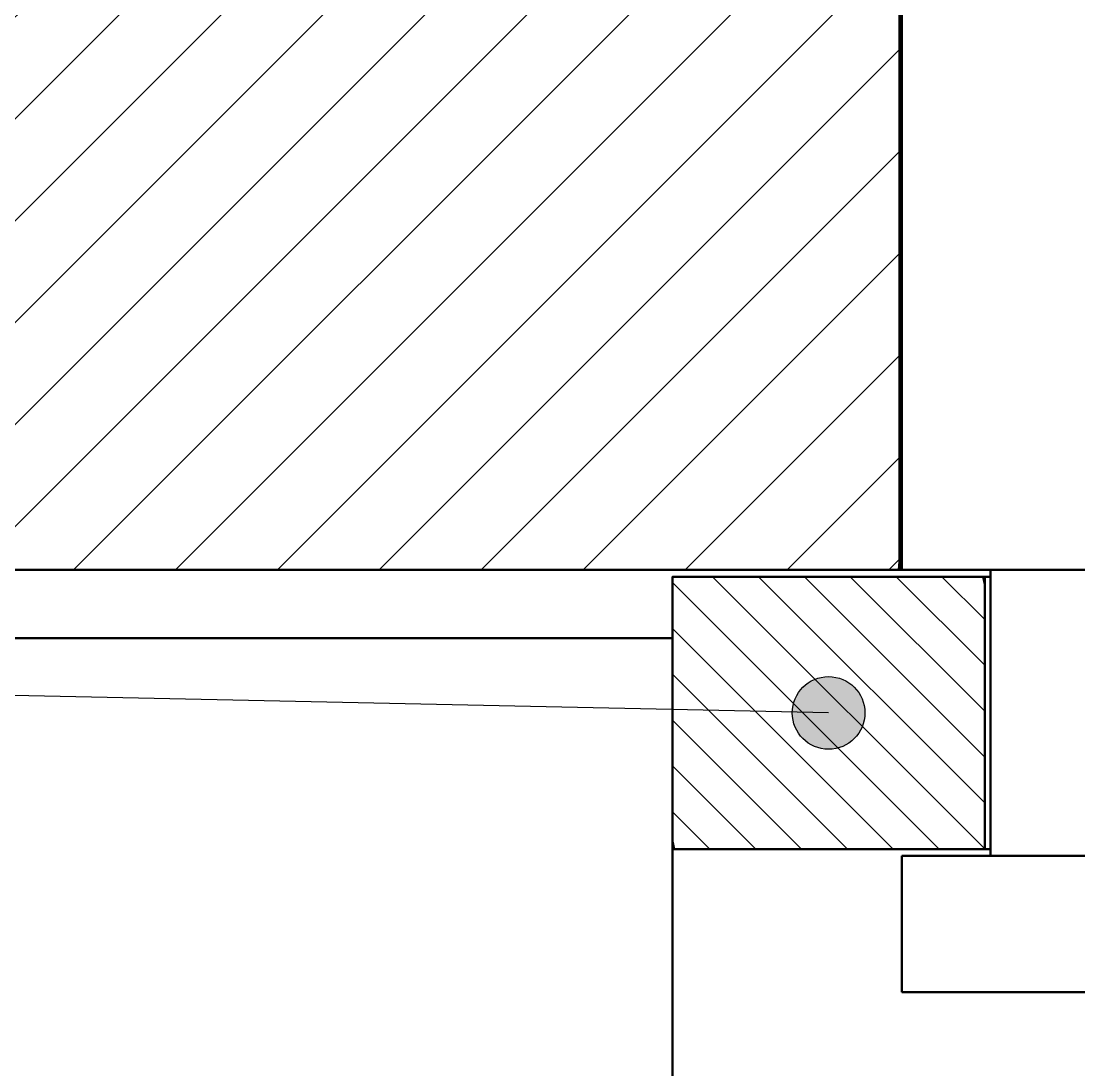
# Model space of a CAD drawing. Header units: millimetres. Extents: x 0 to 1682, y 0 to 1188.
# Drawn here: x 506.3 to 552.9, y 764.98 to 811.17 of the extents above; entities that cross this region are included whole.
import ezdxf

# ---------------------------------------------------------------- set-up
doc = ezdxf.new("R2010")
doc.units = ezdxf.units.MM
doc.header["$LTSCALE"] = 0.7
doc.layers.add('09_РАЗМЕРЫ', color=7, linetype='CONTINUOUS')
doc.layers.add('20_ВИДИМЫЕ', color=7, linetype='CONTINUOUS', lineweight=50)
doc.layers.add('23_ШТРИХОВКА', color=7, linetype='CONTINUOUS', lineweight=18)

msp = doc.modelspace()

# ---------------------------------------------------------------- hatches: boundary and pattern name
at = {"layer": '09_РАЗМЕРЫ'}
h = msp.add_hatch(color=7, dxfattribs=at)
edge = h.paths.add_edge_path()
edge.add_arc((541.875, 780.7), 1.6, 0, 360)
at = {"layer": '23_ШТРИХОВКА'}
h = msp.add_hatch(dxfattribs=at)
h.set_pattern_fill('ANSI31')
h.paths.add_polyline_path([(533.2, 860), (533.601, 860), (534.001, 860), (534.401, 860), (534.801, 860), (535.201, 860), (535.601, 860), (536.002, 860), (536.402, 860), (536.802, 860), (537.202, 860), (537.602, 860), (538.002, 860), (538.402, 860), (538.803, 860), (539.203, 860), (539.603, 860), (540.003, 860), (540.403, 860), (540.803, 860), (541.204, 860), (541.604, 860), (542.004, 860), (542.404, 860), (542.804, 860), (543.204, 860), (543.605, 860), (544.005, 860), (544.405, 860), (544.805, 860), (545, 859.795), (545, 859.395), (545, 858.995), (545, 858.594), (545, 858.194), (545, 857.794), (545, 857.394), (545, 856.994), (545, 856.594), (545, 856.193), (545, 855.793), (545, 855.393), (545, 854.993), (545, 854.593), (545, 854.193), (545, 853.793), (545, 853.392), (545, 852.992), (545, 852.592), (545, 852.192), (545, 851.792), (545, 851.392), (545, 850.991), (545, 850.591), (545, 850.191), (545, 849.791), (545, 849.391), (545, 848.991), (545, 848.591), (545, 848.19), (545, 847.79), (545, 847.39), (545, 846.99), (545, 846.59), (545, 846.19), (545, 845.789), (545, 845.389), (545, 844.989), (545, 844.589), (545, 844.189), (545, 843.789), (545, 843.388), (545, 842.988), (545, 842.588), (545, 842.188), (545, 841.788), (545, 841.388), (545, 840.988), (545, 840.587), (545, 840.187), (545, 839.787), (545, 839.387), (545, 838.987), (545, 838.587), (545, 838.186), (545, 837.786), (545, 837.386), (545, 836.986), (545, 836.586), (545, 836.186), (545, 835.786), (545, 835.385), (545, 834.985), (545, 834.585), (545, 834.185), (545, 833.785), (545, 833.385), (545, 832.984), (545, 832.584), (545, 832.184), (545, 831.784), (545, 831.384), (545, 830.984), (545, 830.584), (545, 830.183), (545, 829.783), (545, 829.383), (545, 828.983), (545, 828.583), (545, 828.183), (545, 827.782), (545, 827.382), (545, 826.982), (545, 826.582), (545, 826.182), (545, 825.782), (545, 825.381), (545, 824.981), (545, 824.581), (545, 824.181), (545, 823.781), (545, 823.381), (545, 822.981), (545, 822.58), (545, 822.18), (545, 821.78), (545, 821.38), (545, 820.98), (545, 820.58), (545, 820.179), (545, 819.779), (545, 819.379), (545, 818.979), (545, 818.579), (545, 818.179), (545, 817.779), (545, 817.378), (545, 816.978), (545, 816.578), (545, 816.178), (545, 815.778), (545, 815.378), (545, 814.977), (545, 814.577), (545, 814.177), (545, 813.777), (545, 813.377), (545, 812.977), (545, 812.577), (545, 812.176), (545, 811.776), (545, 811.376), (545, 810.976), (545, 810.576), (545, 810.176), (545, 809.775), (545, 809.375), (545, 808.975), (545, 808.575), (545, 808.175), (545, 807.775), (545, 807.375), (545, 806.974), (545, 806.574), (545, 806.174), (545, 805.774), (545, 805.374), (545, 804.974), (545, 804.573), (545, 804.173), (545, 803.773), (545, 803.373), (545, 802.973), (545, 802.573), (545, 802.172), (545, 801.772), (545, 801.372), (545, 800.972), (545, 800.572), (545, 800.172), (545, 799.772), (545, 799.371), (545, 798.971), (545, 798.571), (545, 798.171), (545, 797.771), (545, 797.371), (545, 796.97), (545, 796.57), (545, 796.17), (545, 795.77), (545, 795.37), (545, 794.97), (545, 794.57), (545, 794.169), (545, 793.769), (545, 793.369), (545, 792.969), (545, 792.569), (545, 792.169), (545, 791.768), (545, 791.368), (545, 790.968), (545, 790.568), (545, 790.168), (545, 789.768), (545, 789.368), (545, 788.967), (545, 788.567), (545, 788.167), (545, 787.767), (545, 787.367), (544.967, 787), (544.566, 787), (544.166, 787), (543.766, 787), (543.366, 787), (542.966, 787), (542.566, 787), (542.165, 787), (541.765, 787), (541.365, 787), (540.965, 787), (540.565, 787), (540.165, 787), (539.765, 787), (539.364, 787), (538.964, 787), (538.564, 787), (538.164, 787), (537.764, 787), (537.364, 787), (536.963, 787), (536.563, 787), (536.163, 787), (535.763, 787), (535.363, 787), (534.963, 787), (534.563, 787), (534.162, 787), (533.762, 787), (533.362, 787), (532.962, 787), (532.562, 787), (532.162, 787), (531.761, 787), (531.361, 787), (530.961, 787), (530.561, 787), (530.161, 787), (529.761, 787), (529.361, 787), (528.96, 787), (528.56, 787), (528.16, 787), (527.76, 787), (527.36, 787), (526.96, 787), (526.559, 787), (526.159, 787), (525.759, 787), (525.359, 787), (524.959, 787), (524.559, 787), (524.158, 787), (523.758, 787), (523.358, 787), (522.958, 787), (522.558, 787), (522.158, 787), (521.758, 787), (521.357, 787), (520.957, 787), (520.557, 787), (520.157, 787), (519.757, 787), (519.357, 787), (518.956, 787), (518.556, 787), (518.156, 787), (517.756, 787), (517.356, 787), (516.956, 787), (516.556, 787), (516.155, 787), (515.755, 787), (515.355, 787), (514.955, 787), (514.555, 787), (514.155, 787), (513.754, 787), (513.354, 787), (512.954, 787), (512.554, 787), (512.154, 787), (511.754, 787), (511.354, 787), (510.953, 787), (510.553, 787), (510.153, 787), (509.753, 787), (509.353, 787), (508.953, 787), (508.552, 787), (508.152, 787), (507.752, 787), (507.352, 787), (506.952, 787), (506.552, 787), (506.151, 787), (505.751, 787), (505.351, 787), (504.951, 787), (504.551, 787), (504.151, 787), (503.751, 787), (503.35, 787), (502.95, 787), (502.55, 787), (502.15, 787), (501.75, 787), (501.35, 787), (500.949, 787), (500.55, 786.985), (500.18, 786.841), (499.895, 786.564), (499.733, 786.2), (499.607, 785.82), (499.48, 785.44), (499.354, 785.061), (499.227, 784.681), (499.028, 784.337), (498.711, 784.098), (498.325, 784.001), (497.925, 784), (497.525, 784), (497.125, 784), (496.724, 784), (496.324, 784), (495.924, 784), (495.524, 784), (495.124, 784), (494.724, 784), (494.324, 784), (493.923, 784), (493.523, 784), (493.123, 784), (492.723, 784), (492.323, 784), (491.923, 784), (491.522, 784), (491.122, 784), (490.722, 784), (490.322, 784), (489.922, 784), (489.522, 784), (489.122, 784), (488.721, 784), (488.321, 784), (487.921, 784), (487.521, 784), (487.121, 784), (486.721, 784), (486.32, 784), (485.92, 784), (485.52, 784), (485.12, 784), (484.72, 784), (484.32, 784), (483.919, 784), (483.519, 784), (483.119, 784), (482.719, 784), (482.319, 784), (481.919, 784), (481.519, 784), (481.118, 784), (480.718, 784), (480.318, 784), (479.918, 784), (479.518, 784), (479.118, 784), (478.717, 784), (478.317, 784.003), (477.918, 784.028), (477.521, 784.08), (477.129, 784.159), (476.743, 784.263), (476.364, 784.393), (475.995, 784.548), (475.638, 784.727), (475.293, 784.929), (474.962, 785.154), (474.647, 785.401), (474.349, 785.668), (474.069, 785.954), (473.81, 786.258), (473.571, 786.579), (473.354, 786.915), (473.16, 787.265), (472.989, 787.627), (472.843, 788), (472.723, 788.381), (472.627, 788.77), (472.559, 789.164), (472.516, 789.562), (472.5, 789.961), (472.505, 790.362), (472.536, 790.76), (472.592, 791.157), (472.675, 791.548), (472.784, 791.933), (472.918, 792.31), (473.078, 792.677), (473.261, 793.032), (473.467, 793.375), (473.694, 793.705), (473.923, 794.033), (474.153, 794.361), (474.382, 794.688), (474.612, 795.016), (474.841, 795.344), (475.071, 795.672), (475.3, 796), (475.53, 796.327), (475.76, 796.655), (475.989, 796.983), (476.219, 797.311), (476.448, 797.638), (476.678, 797.966), (476.907, 798.294), (477.137, 798.622), (477.366, 798.95), (477.596, 799.277), (477.825, 799.605), (478.055, 799.933), (478.284, 800.261), (478.514, 800.589), (478.743, 800.916), (478.973, 801.244), (479.202, 801.572), (479.432, 801.9), (479.661, 802.227), (479.891, 802.555), (480.12, 802.883), (480.35, 803.211), (480.579, 803.539), (480.809, 803.866), (481.038, 804.194), (481.268, 804.522), (481.498, 804.85), (481.727, 805.178), (481.957, 805.505), (482.186, 805.833), (482.416, 806.161), (482.645, 806.489), (482.875, 806.817), (483.104, 807.144), (483.334, 807.472), (483.563, 807.8), (483.793, 808.128), (484.022, 808.455), (484.252, 808.783), (484.481, 809.111), (484.711, 809.439), (484.94, 809.767), (485.17, 810.094), (485.399, 810.422), (485.629, 810.75), (485.858, 811.078), (486.088, 811.406), (486.317, 811.733), (486.547, 812.061), (486.776, 812.389), (487.006, 812.717), (487.236, 813.045), (487.443, 813.379), (487.443, 813.779), (487.443, 814.18), (487.443, 814.58), (487.443, 814.98), (487.443, 815.38), (487.443, 815.78), (487.443, 816.18), (487.443, 816.581), (487.443, 816.981), (487.443, 817.381), (487.443, 817.781), (487.443, 818.181), (487.443, 818.581), (487.443, 818.981), (487.443, 819.382), (487.443, 819.782), (487.443, 820.182), (487.443, 820.582), (487.443, 820.982), (487.443, 821.382), (487.443, 821.783), (487.443, 822.183), (487.443, 822.583), (487.443, 822.983), (487.443, 823.383), (487.443, 823.783), (487.443, 824.183), (487.443, 824.584), (487.443, 824.984), (487.443, 825.384), (487.443, 825.784), (487.443, 826.184), (487.443, 826.584), (487.443, 826.985), (487.443, 827.385), (487.443, 827.785), (487.443, 828.185), (487.443, 828.585), (487.443, 828.985), (487.516, 829.376), (487.736, 829.707), (488.067, 829.927), (488.458, 830), (488.858, 830), (489.258, 830), (489.659, 830), (490.059, 830), (490.459, 830), (490.859, 830), (491.259, 830), (491.659, 830), (492.059, 830), (492.46, 830), (492.86, 830), (493.26, 830), (493.66, 830), (494.06, 830), (494.46, 830), (494.861, 830), (495.261, 830), (495.661, 830), (496.061, 830), (496.461, 830), (496.861, 830), (497.261, 830), (497.662, 830), (498.062, 830), (498.462, 830), (498.862, 830), (499.262, 830), (499.662, 830), (500.063, 830), (500.463, 830), (500.863, 830), (501.263, 830), (501.663, 830), (502.063, 830), (502.464, 830), (502.864, 830), (503.264, 830), (503.664, 830), (504.064, 830), (504.464, 830), (504.864, 830), (505.265, 830), (505.665, 830), (506.065, 830), (506.465, 830), (506.865, 830), (507.265, 830), (507.666, 830), (508.066, 830), (508.466, 830), (508.866, 830), (509.266, 830), (509.666, 830), (510.066, 830), (510.467, 830), (510.867, 830), (511.267, 830), (511.667, 830), (512.067, 830), (512.467, 830), (512.868, 830), (513.268, 830), (513.668, 830), (514.068, 830), (514.468, 830), (514.868, 830), (515.268, 830), (515.669, 830), (516.069, 830), (516.469, 830), (516.869, 830), (517.269, 830), (517.669, 830), (518.07, 830), (518.47, 830), (518.87, 830), (519.27, 830), (519.67, 830), (520.07, 830), (520.471, 830), (520.871, 830), (521.271, 830), (521.671, 830), (522.071, 830), (522.471, 830), (522.871, 830), (523.272, 830), (523.672, 830), (524.072, 830), (524.472, 830), (524.872, 830), (525.272, 830), (525.673, 830), (526.051, 830.051), (526.334, 830.334), (526.617, 830.617), (526.9, 830.9), (527.183, 831.183), (527.466, 831.466), (527.749, 831.749), (528.032, 832.032), (528.315, 832.315), (528.598, 832.598), (528.881, 832.881), (529.164, 833.164), (529.447, 833.447), (529.73, 833.73), (530, 834.018), (530, 834.418), (530, 834.818), (530, 835.218), (530, 835.619), (530, 836.019), (530, 836.419), (530, 836.819), (530, 837.219), (530, 837.619), (530, 838.02), (530, 838.42), (530, 838.82), (530, 839.22), (530, 839.62), (530, 840.02), (530, 840.42), (530, 840.821), (530, 841.221), (530, 841.621), (530, 842.021), (530, 842.421), (530, 842.821), (530, 843.222), (530, 843.622), (530, 844.022), (530, 844.422), (530, 844.822), (530, 845.222), (530, 845.623), (530, 846.023), (530, 846.423), (530, 846.823), (530, 847.223), (530, 847.623), (530, 848.023), (530, 848.424), (530, 848.824), (530, 849.224), (530, 849.624), (530, 850.024), (530, 850.424), (530, 850.825), (530, 851.225), (530, 851.625), (530, 852.025), (530, 852.425), (530, 852.825), (530, 853.225), (530, 853.626), (530, 854.026), (530, 854.426), (530, 854.826), (530, 855.226), (530, 855.626), (530, 856.027), (530, 856.427), (530, 856.827), (530, 857.227), (530, 857.627), (530.019, 858.019), (530.302, 858.302), (530.585, 858.585), (530.868, 858.868), (531.151, 859.151), (531.434, 859.434), (531.717, 859.717), (532, 860), (532.4, 860), (532.8, 860)])
h = msp.add_hatch(dxfattribs=at)
h.set_pattern_fill('ANSI31', scale=0.45, angle=90)
h.paths.add_polyline_path([(548.348, 774.7), (547.945, 774.7), (547.543, 774.7), (547.141, 774.7), (546.738, 774.7), (546.336, 774.7), (545.934, 774.7), (545.531, 774.7), (545.129, 774.7), (544.727, 774.7), (544.324, 774.7), (543.922, 774.7), (543.52, 774.7), (543.117, 774.7), (542.715, 774.7), (542.312, 774.7), (541.91, 774.7), (541.508, 774.7), (541.105, 774.7), (540.703, 774.7), (540.301, 774.7), (539.898, 774.7), (539.496, 774.7), (539.094, 774.7), (538.691, 774.7), (538.289, 774.7), (537.887, 774.7), (537.484, 774.7), (537.082, 774.7), (536.68, 774.7), (536.277, 774.7), (535.875, 774.7), (535.473, 774.7), (535.07, 774.7), (535, 775.032), (535, 775.434), (535, 775.837), (535, 776.239), (535, 776.641), (535, 777.044), (535, 777.446), (535, 777.848), (535, 778.251), (535, 778.653), (535, 779.055), (535, 779.458), (535, 779.86), (535, 780.263), (535, 780.665), (535, 781.067), (535, 781.47), (535, 781.872), (535, 782.274), (535, 782.677), (535, 783.079), (535, 783.481), (535, 783.884), (535, 784.286), (535, 784.688), (535, 785.091), (535, 785.493), (535, 785.895), (535, 786.298), (535, 786.7), (535.402, 786.7), (535.805, 786.7), (536.207, 786.7), (536.609, 786.7), (537.012, 786.7), (537.414, 786.7), (537.816, 786.7), (538.219, 786.7), (538.621, 786.7), (539.023, 786.7), (539.426, 786.7), (539.828, 786.7), (540.23, 786.7), (540.633, 786.7), (541.035, 786.7), (541.438, 786.7), (541.84, 786.7), (542.242, 786.7), (542.645, 786.7), (543.047, 786.7), (543.449, 786.7), (543.852, 786.7), (544.254, 786.7), (544.656, 786.7), (545.059, 786.7), (545.461, 786.7), (545.863, 786.7), (546.266, 786.7), (546.668, 786.7), (547.07, 786.7), (547.473, 786.7), (547.875, 786.7), (548.277, 786.7), (548.68, 786.7), (548.75, 786.368), (548.75, 785.966), (548.75, 785.563), (548.75, 785.161), (548.75, 784.759), (548.75, 784.356), (548.75, 783.954), (548.75, 783.552), (548.75, 783.149), (548.75, 782.747), (548.75, 782.345), (548.75, 781.942), (548.75, 781.54), (548.75, 781.138), (548.75, 780.735), (548.75, 780.333), (548.75, 779.93), (548.75, 779.528), (548.75, 779.126), (548.75, 778.723), (548.75, 778.321), (548.75, 777.919), (548.75, 777.516), (548.75, 777.114), (548.75, 776.712), (548.75, 776.309), (548.75, 775.907), (548.75, 775.505), (548.75, 775.102), (548.75, 774.7)])

# ---------------------------------------------------------------- linework, layer by layer
at = {"layer": '09_РАЗМЕРЫ'}
msp.add_line((541.875, 780.7), (260, 786.7), dxfattribs=at)
msp.add_circle((541.875, 780.7), 1.6, dxfattribs=at)
at = {"layer": '20_ВИДИМЫЕ'}
for points in [[(545.1, 787), (545.1, 861)], [(545, 811.868), (545, 811.066), (545, 810.264), (545, 809.462), (545, 808.659), (545, 807.857), (545, 807.055), (545, 806.253), (545, 805.451), (545, 804.648), (545, 803.846), (545, 803.044), (545, 802.242), (545, 801.44), (545, 800.637), (545, 799.835), (545, 799.033), (545, 798.231), (545, 797.429), (545, 796.626), (545, 795.824), (545, 795.022), (545, 794.22), (545, 793.418), (545, 792.615), (545, 791.813), (545, 791.011), (545, 790.209), (545, 789.407), (545, 788.604), (545, 787.802), (545, 787)], [(545, 811.376), (545, 810.976), (545, 810.576), (545, 810.176), (545, 809.775), (545, 809.375), (545, 808.975), (545, 808.575), (545, 808.175), (545, 807.775), (545, 807.375), (545, 806.974), (545, 806.574), (545, 806.174), (545, 805.774), (545, 805.374), (545, 804.974), (545, 804.573), (545, 804.173), (545, 803.773), (545, 803.373), (545, 802.973), (545, 802.573), (545, 802.172), (545, 801.772), (545, 801.372), (545, 800.972), (545, 800.572), (545, 800.172), (545, 799.772), (545, 799.371), (545, 798.971), (545, 798.571), (545, 798.171), (545, 797.771), (545, 797.371), (545, 796.97), (545, 796.57), (545, 796.17), (545, 795.77), (545, 795.37), (545, 794.97), (545, 794.57), (545, 794.169), (545, 793.769), (545, 793.369), (545, 792.969), (545, 792.569), (545, 792.169), (545, 791.768), (545, 791.368), (545, 790.968), (545, 790.568), (545, 790.168), (545, 789.768), (545, 789.368), (545, 788.967), (545, 788.567), (545, 788.167), (545, 787.767), (545, 787.367), (544.967, 787), (544.566, 787), (544.166, 787), (543.766, 787), (543.366, 787), (542.966, 787), (542.566, 787), (542.165, 787), (541.765, 787), (541.365, 787), (540.965, 787), (540.565, 787), (540.165, 787), (539.765, 787), (539.364, 787), (538.964, 787), (538.564, 787), (538.164, 787), (537.764, 787), (537.364, 787), (536.963, 787), (536.563, 787), (536.163, 787), (535.763, 787), (535.363, 787), (534.963, 787), (534.563, 787), (534.162, 787), (533.762, 787), (533.362, 787), (532.962, 787), (532.562, 787), (532.162, 787), (531.761, 787), (531.361, 787), (530.961, 787), (530.561, 787), (530.161, 787), (529.761, 787), (529.361, 787), (528.96, 787), (528.56, 787), (528.16, 787), (527.76, 787), (527.36, 787), (526.96, 787), (526.559, 787), (526.159, 787), (525.759, 787), (525.359, 787), (524.959, 787), (524.559, 787), (524.158, 787), (523.758, 787), (523.358, 787), (522.958, 787), (522.558, 787), (522.158, 787), (521.758, 787), (521.357, 787), (520.957, 787), (520.557, 787), (520.157, 787), (519.757, 787), (519.357, 787), (518.956, 787), (518.556, 787), (518.156, 787), (517.756, 787), (517.356, 787), (516.956, 787), (516.556, 787), (516.155, 787), (515.755, 787), (515.355, 787), (514.955, 787), (514.555, 787), (514.155, 787), (513.754, 787), (513.354, 787), (512.954, 787), (512.554, 787), (512.154, 787), (511.754, 787), (511.354, 787), (510.953, 787), (510.553, 787), (510.153, 787), (509.753, 787), (509.353, 787), (508.953, 787), (508.552, 787), (508.152, 787), (507.752, 787), (507.352, 787), (506.952, 787), (506.552, 787), (506.151, 787)], [(500.721, 787), (545, 787)], [(545, 787), (545.003, 787), (545.011, 787), (545.025, 787), (545.045, 787), (545.07, 787), (545.1, 787)], [(545.1, 787), (545.241, 787), (545.383, 787), (545.622, 787), (546.039, 787), (546.456, 787), (547.055, 787), (547.727, 787), (548.414, 787), (549.307, 787), (550.2, 787), (551.168, 787), (552.237, 787), (553.306, 787)], [(549, 774.4), (549, 787)], [(535, 774.7), (535, 786.7)], [(548.75, 786.7), (535, 786.7)], [(549, 786.7), (548.924, 786.7), (548.862, 786.7), (548.813, 786.7), (548.778, 786.7), (548.757, 786.7), (548.75, 786.7)], [(548.75, 774.7), (548.75, 786.7)], [(506.004, 784), (506.356, 784), (506.718, 784), (507.205, 784), (507.693, 784), (508.235, 784), (508.851, 784), (509.466, 784), (510.177, 784), (510.914, 784), (511.666, 784), (512.514, 784), (513.363, 784), (514.261, 784), (515.211, 784), (516.16, 784), (517.185, 784), (518.223, 784), (519.278, 784), (520.392, 784), (521.506, 784), (522.656, 784), (523.832, 784), (525.008, 784), (526.227, 784), (527.451, 784), (528.683, 784), (529.938, 784), (531.193, 784), (532.458, 784), (533.729, 784), (535, 784)], [(535, 764), (535, 774.7)], [(548.75, 774.7), (535, 774.7)], [(549, 774.7), (548.924, 774.7), (548.862, 774.7), (548.813, 774.7), (548.778, 774.7), (548.757, 774.7), (548.75, 774.7)], [(545.1, 774.4), (545.241, 774.4), (545.383, 774.4), (545.622, 774.4), (546.039, 774.4), (546.456, 774.4), (547.055, 774.4), (547.727, 774.4), (548.414, 774.4), (549.307, 774.4), (550.2, 774.4), (551.168, 774.4), (552.237, 774.4), (553.306, 774.4)], [(545.1, 768.4), (545.1, 774.4)], [(545.1, 768.4), (545.241, 768.4), (545.383, 768.4), (545.622, 768.4), (546.039, 768.4), (546.456, 768.4), (547.055, 768.4), (547.727, 768.4), (548.414, 768.4), (549.307, 768.4), (550.2, 768.4), (551.168, 768.4), (552.237, 768.4), (553.306, 768.4)]]:
    msp.add_lwpolyline(points, dxfattribs=at)
msp.add_lwpolyline([(548.348, 774.7), (547.945, 774.7), (547.543, 774.7), (547.141, 774.7), (546.738, 774.7), (546.336, 774.7), (545.934, 774.7), (545.531, 774.7), (545.129, 774.7), (544.727, 774.7), (544.324, 774.7), (543.922, 774.7), (543.52, 774.7), (543.117, 774.7), (542.715, 774.7), (542.312, 774.7), (541.91, 774.7), (541.508, 774.7), (541.105, 774.7), (540.703, 774.7), (540.301, 774.7), (539.898, 774.7), (539.496, 774.7), (539.094, 774.7), (538.691, 774.7), (538.289, 774.7), (537.887, 774.7), (537.484, 774.7), (537.082, 774.7), (536.68, 774.7), (536.277, 774.7), (535.875, 774.7), (535.473, 774.7), (535.07, 774.7), (535, 775.032), (535, 775.434), (535, 775.837), (535, 776.239), (535, 776.641), (535, 777.044), (535, 777.446), (535, 777.848), (535, 778.251), (535, 778.653), (535, 779.055), (535, 779.458), (535, 779.86), (535, 780.263), (535, 780.665), (535, 781.067), (535, 781.47), (535, 781.872), (535, 782.274), (535, 782.677), (535, 783.079), (535, 783.481), (535, 783.884), (535, 784.286), (535, 784.688), (535, 785.091), (535, 785.493), (535, 785.895), (535, 786.298), (535, 786.7), (535.402, 786.7), (535.805, 786.7), (536.207, 786.7), (536.609, 786.7), (537.012, 786.7), (537.414, 786.7), (537.816, 786.7), (538.219, 786.7), (538.621, 786.7), (539.023, 786.7), (539.426, 786.7), (539.828, 786.7), (540.23, 786.7), (540.633, 786.7), (541.035, 786.7), (541.438, 786.7), (541.84, 786.7), (542.242, 786.7), (542.645, 786.7), (543.047, 786.7), (543.449, 786.7), (543.852, 786.7), (544.254, 786.7), (544.656, 786.7), (545.059, 786.7), (545.461, 786.7), (545.863, 786.7), (546.266, 786.7), (546.668, 786.7), (547.07, 786.7), (547.473, 786.7), (547.875, 786.7), (548.277, 786.7), (548.68, 786.7), (548.75, 786.368), (548.75, 785.966), (548.75, 785.563), (548.75, 785.161), (548.75, 784.759), (548.75, 784.356), (548.75, 783.954), (548.75, 783.552), (548.75, 783.149), (548.75, 782.747), (548.75, 782.345), (548.75, 781.942), (548.75, 781.54), (548.75, 781.138), (548.75, 780.735), (548.75, 780.333), (548.75, 779.93), (548.75, 779.528), (548.75, 779.126), (548.75, 778.723), (548.75, 778.321), (548.75, 777.919), (548.75, 777.516), (548.75, 777.114), (548.75, 776.712), (548.75, 776.309), (548.75, 775.907), (548.75, 775.505), (548.75, 775.102), (548.75, 774.7), (548.348, 774.7)], close=True, dxfattribs=at)

doc.saveas('drawing.dxf')
